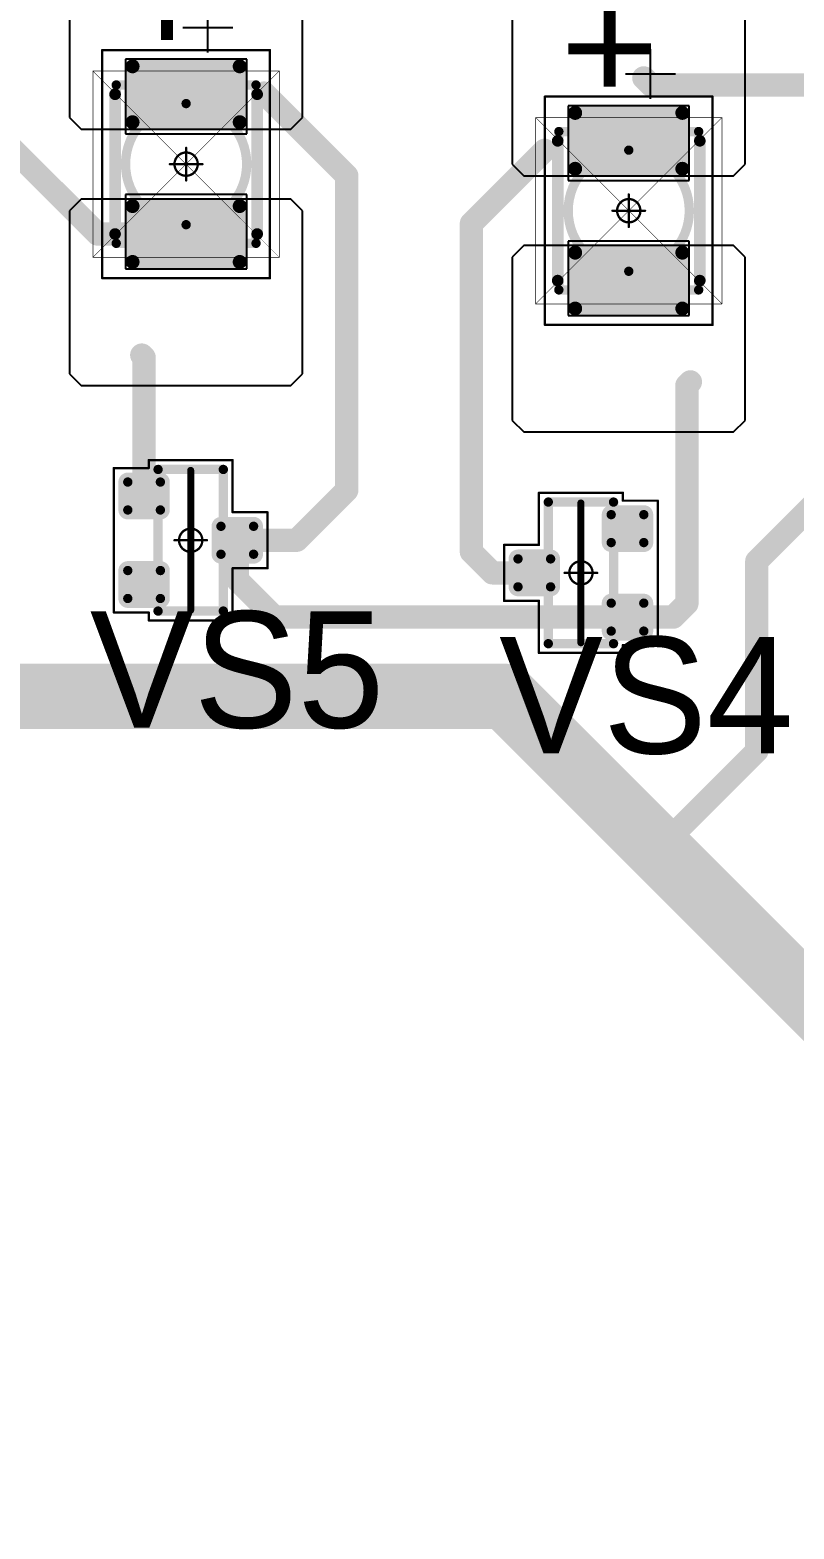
# Model space of a CAD drawing. Header units: millimetres. Extents: x 0 to 273, y 0 to 149.
# Drawn here: x 58.65 to 75.05, y 100.7 to 132.88 of the extents above; entities that cross this region are included whole.
import ezdxf

# ---------------------------------------------------------------- set-up
doc = ezdxf.new("R2010")
doc.units = ezdxf.units.MM
for name, color, linetype in [('Mechanical13', 56, 'Continuous'), ('Mechanical15', 56, 'Continuous'), ('Mechanical2', 216, 'Continuous'), ('TopLayer', 1, 'Continuous'), ('TopOverlay', 2, 'Continuous'), ('TopPaste', 8, 'Continuous'), ('TopSolder', 216, 'Continuous')]:
    doc.layers.add(name, color=color, linetype=linetype)

# ---------------------------------------------------------------- blocks, each defined once
blk = doc.blocks.new('SOT23_65')
at = {"layer": 'Mechanical13', "const_width": 0.2}
for points in [[(-0.7, -1.52), (-0.7, 1.52)], [(-0.7, 1.52), (0.7, 1.52)], [(0.7, -1.52), (0.7, 1.52)], [(-0.7, -1.52), (0.7, -1.52)]]:
    blk.add_lwpolyline(points, dxfattribs=at)
at = {"layer": 'Mechanical13', "const_width": 0.1}
for points in [[(-0.75, 1.52, 1), (-0.65, 1.52, 1)], [(-0.75, 1.52, 1), (-0.65, 1.52, 1)], [(0.65, 1.52, 1), (0.75, 1.52, 1)], [(0.65, 1.52, 1), (0.75, 1.52, 1)], [(-0.75, -1.52, 1), (-0.65, -1.52, 1)], [(-0.75, -1.52, 1), (-0.65, -1.52, 1)], [(0.65, -1.52, 1), (0.75, -1.52, 1)], [(0.65, -1.52, 1), (0.75, -1.52, 1)]]:
    blk.add_lwpolyline(points, format="xyb", close=True, dxfattribs=at)
at = {"layer": 'Mechanical15', "const_width": 0.05}
for points in [[(-0.9, 1.72), (0.9, 1.72)], [(-0.9, 1.55), (-0.9, 1.72)], [(0.9, 0.6), (0.9, 1.72)], [(-1.65, 1.55), (-0.9, 1.55)], [(-1.65, -1.55), (-1.65, 1.55)], [(0, -0.35), (0, 0.35)], [(0.9, 0.6), (1.65, 0.6)], [(1.65, -0.6), (1.65, 0.6)], [(-0.35, 0), (0.35, 0)], [(0.9, -1.72), (0.9, -0.6)], [(0.9, -0.6), (1.65, -0.6)], [(-1.65, -1.55), (-0.9, -1.55)], [(-0.9, -1.72), (-0.9, -1.55)], [(-0.9, -1.72), (0.9, -1.72)]]:
    blk.add_lwpolyline(points, dxfattribs=at)
at = {"layer": 'Mechanical15'}
for points, const_width in [([(-0.913, 1.72, 1), (-0.888, 1.72, 1)], 0.025), ([(-0.913, 1.72, 1), (-0.888, 1.72, 1)], 0.025), ([(0.888, 1.72, 1), (0.913, 1.72, 1)], 0.025), ([(0.888, 1.72, 1), (0.913, 1.72, 1)], 0.025), ([(-1.662, 1.55, 1), (-1.637, 1.55, 1)], 0.025), ([(-1.662, 1.55, 1), (-1.637, 1.55, 1)], 0.025), ([(-0.913, 1.55, 1), (-0.888, 1.55, 1)], 0.025), ([(-0.913, 1.55, 1), (-0.888, 1.55, 1)], 0.025), ([(-0.012, 0.35, 1), (0.012, 0.35, 1)], 0.025), ([(0.888, 0.6, 1), (0.913, 0.6, 1)], 0.025), ([(0.888, 0.6, 1), (0.913, 0.6, 1)], 0.025), ([(1.637, 0.6, 1), (1.662, 0.6, 1)], 0.025), ([(1.637, 0.6, 1), (1.662, 0.6, 1)], 0.025), ([(-0.362, 0, 1), (-0.337, 0, 1)], 0.025), ([(0.25, 0, 1), (-0.25, 0, 1)], 0.05), ([(-0.262, 0, 1), (-0.238, 0, 1)], 0.025), ([(0.238, 0, 1), (0.262, 0, 1)], 0.025), ([(0.337, 0, 1), (0.362, 0, 1)], 0.025), ([(-0.012, -0.35, 1), (0.012, -0.35, 1)], 0.025), ([(0.888, -0.6, 1), (0.913, -0.6, 1)], 0.025), ([(0.888, -0.6, 1), (0.913, -0.6, 1)], 0.025), ([(1.637, -0.6, 1), (1.662, -0.6, 1)], 0.025), ([(1.637, -0.6, 1), (1.662, -0.6, 1)], 0.025), ([(-1.662, -1.55, 1), (-1.637, -1.55, 1)], 0.025), ([(-1.662, -1.55, 1), (-1.637, -1.55, 1)], 0.025), ([(-0.913, -1.55, 1), (-0.888, -1.55, 1)], 0.025), ([(-0.913, -1.55, 1), (-0.888, -1.55, 1)], 0.025), ([(-0.913, -1.72, 1), (-0.888, -1.72, 1)], 0.025), ([(-0.913, -1.72, 1), (-0.888, -1.72, 1)], 0.025), ([(0.888, -1.72, 1), (0.913, -1.72, 1)], 0.025), ([(0.888, -1.72, 1), (0.913, -1.72, 1)], 0.025)]:
    blk.add_lwpolyline(points, format="xyb", close=True, dxfattribs=dict(at, const_width=const_width))
at = {"layer": 'TopLayer', "const_width": 0.1}
for points in [[(-1.4, 1.25, 1), (-1.3, 1.25, 1)], [(-0.7, 1.25, 1), (-0.6, 1.25, 1)], [(-1.4, 0.65, 1), (-1.3, 0.65, 1)], [(-0.7, 0.65, 1), (-0.6, 0.65, 1)], [(0.6, 0.3, 1), (0.7, 0.3, 1)], [(1.3, 0.3, 1), (1.4, 0.3, 1)], [(0.6, -0.3, 1), (0.7, -0.3, 1)], [(1.3, -0.3, 1), (1.4, -0.3, 1)], [(-1.4, -0.65, 1), (-1.3, -0.65, 1)], [(-0.7, -0.65, 1), (-0.6, -0.65, 1)], [(-1.4, -1.25, 1), (-1.3, -1.25, 1)], [(-0.7, -1.25, 1), (-0.6, -1.25, 1)]]:
    blk.add_lwpolyline(points, format="xyb", close=True, dxfattribs=at)
at = {"layer": 'TopLayer'}
for points in [[(-1.35, 1.35), (-1.35, 0.55), (-0.65, 1.35), (-0.65, 0.55)], [(-1.45, 1.25), (-1.45, 0.65), (-0.55, 1.25), (-0.55, 0.65)], [(0.65, 0.4), (0.65, -0.4), (1.35, 0.4), (1.35, -0.4)], [(0.55, 0.3), (0.55, -0.3), (1.45, 0.3), (1.45, -0.3)], [(-1.35, -0.55), (-1.35, -1.35), (-0.65, -0.55), (-0.65, -1.35)], [(-1.45, -0.65), (-1.45, -1.25), (-0.55, -0.65), (-0.55, -1.25)]]:
    blk.add_solid(points, dxfattribs=at)
at = {"layer": 'TopOverlay', "const_width": 0.15}
blk.add_lwpolyline([(0, -1.5), (0, 1.5)], dxfattribs=at)
at = {"layer": 'TopOverlay', "const_width": 0.075}
for points in [[(-0.038, 1.5, 1), (0.038, 1.5, 1)], [(-0.038, -1.5, 1), (0.038, -1.5, 1)]]:
    blk.add_lwpolyline(points, format="xyb", close=True, dxfattribs=at)
at = {"layer": 'TopPaste', "const_width": 0.075}
for points in [[(-1.387, 1.25, 1), (-1.313, 1.25, 1)], [(-0.687, 1.25, 1), (-0.613, 1.25, 1)], [(-1.387, 0.65, 1), (-1.313, 0.65, 1)], [(-0.687, 0.65, 1), (-0.613, 0.65, 1)], [(0.613, 0.3, 1), (0.687, 0.3, 1)], [(1.313, 0.3, 1), (1.387, 0.3, 1)], [(0.613, -0.3, 1), (0.687, -0.3, 1)], [(1.313, -0.3, 1), (1.387, -0.3, 1)], [(-1.387, -0.65, 1), (-1.313, -0.65, 1)], [(-0.687, -0.65, 1), (-0.613, -0.65, 1)], [(-1.387, -1.25, 1), (-1.313, -1.25, 1)], [(-0.687, -1.25, 1), (-0.613, -1.25, 1)]]:
    blk.add_lwpolyline(points, format="xyb", close=True, dxfattribs=at)
at = {"layer": 'TopPaste'}
for points in [[(-1.35, 1.325), (-1.35, 0.575), (-0.65, 1.325), (-0.65, 0.575)], [(-1.425, 1.25), (-1.425, 0.65), (-0.575, 1.25), (-0.575, 0.65)], [(0.65, 0.375), (0.65, -0.375), (1.35, 0.375), (1.35, -0.375)], [(0.575, 0.3), (0.575, -0.3), (1.425, 0.3), (1.425, -0.3)], [(-1.35, -0.575), (-1.35, -1.325), (-0.65, -0.575), (-0.65, -1.325)], [(-1.425, -0.65), (-1.425, -1.25), (-0.575, -0.65), (-0.575, -1.25)]]:
    blk.add_solid(points, dxfattribs=at)
at = {"layer": 'TopSolder', "const_width": 0.202}
for points in [[(-1.451, 1.25, 1), (-1.249, 1.25, 1)], [(-0.751, 1.25, 1), (-0.549, 1.25, 1)], [(-1.451, 0.65, 1), (-1.249, 0.65, 1)], [(-0.751, 0.65, 1), (-0.549, 0.65, 1)], [(0.549, 0.3, 1), (0.751, 0.3, 1)], [(1.249, 0.3, 1), (1.451, 0.3, 1)], [(0.549, -0.3, 1), (0.751, -0.3, 1)], [(1.249, -0.3, 1), (1.451, -0.3, 1)], [(-1.451, -0.65, 1), (-1.249, -0.65, 1)], [(-0.751, -0.65, 1), (-0.549, -0.65, 1)], [(-1.451, -1.25, 1), (-1.249, -1.25, 1)], [(-0.751, -1.25, 1), (-0.549, -1.25, 1)]]:
    blk.add_lwpolyline(points, format="xyb", close=True, dxfattribs=at)
at = {"layer": 'TopSolder'}
for points in [[(-1.35, 1.452), (-1.35, 0.448), (-0.65, 1.452), (-0.65, 0.448)], [(-1.552, 1.25), (-1.552, 0.65), (-0.448, 1.25), (-0.448, 0.65)], [(0.65, 0.502), (0.65, -0.502), (1.35, 0.502), (1.35, -0.502)], [(0.448, 0.3), (0.448, -0.3), (1.552, 0.3), (1.552, -0.3)], [(-1.35, -0.448), (-1.35, -1.452), (-0.65, -0.448), (-0.65, -1.452)], [(-1.552, -0.65), (-1.552, -1.25), (-0.448, -0.65), (-0.448, -1.25)]]:
    blk.add_solid(points, dxfattribs=at)
blk = doc.blocks.new('SOT23_66')
at = {"layer": 'Mechanical13', "const_width": 0.2}
for points in [[(-0.7, 1.52), (-0.7, -1.52)], [(0.7, 1.52), (-0.7, 1.52)], [(0.7, 1.52), (0.7, -1.52)], [(0.7, -1.52), (-0.7, -1.52)]]:
    blk.add_lwpolyline(points, dxfattribs=at)
at = {"layer": 'Mechanical13', "const_width": 0.1}
for points in [[(-0.75, 1.52, 1), (-0.65, 1.52, 1)], [(-0.75, 1.52, 1), (-0.65, 1.52, 1)], [(0.65, 1.52, 1), (0.75, 1.52, 1)], [(0.65, 1.52, 1), (0.75, 1.52, 1)], [(-0.75, -1.52, 1), (-0.65, -1.52, 1)], [(-0.75, -1.52, 1), (-0.65, -1.52, 1)], [(0.65, -1.52, 1), (0.75, -1.52, 1)], [(0.65, -1.52, 1), (0.75, -1.52, 1)]]:
    blk.add_lwpolyline(points, format="xyb", close=True, dxfattribs=at)
at = {"layer": 'Mechanical15', "const_width": 0.05}
for points in [[(0.9, 1.72), (-0.9, 1.72)], [(-0.9, 1.72), (-0.9, 1.55)], [(0.9, 1.72), (0.9, 0.6)], [(-0.9, 1.55), (-1.65, 1.55)], [(-1.65, 1.55), (-1.65, -1.55)], [(0, 0.35), (0, -0.35)], [(1.65, 0.6), (0.9, 0.6)], [(1.65, 0.6), (1.65, -0.6)], [(0.35, 0), (-0.35, 0)], [(0.9, -0.6), (0.9, -1.72)], [(1.65, -0.6), (0.9, -0.6)], [(-0.9, -1.55), (-1.65, -1.55)], [(-0.9, -1.55), (-0.9, -1.72)], [(0.9, -1.72), (-0.9, -1.72)]]:
    blk.add_lwpolyline(points, dxfattribs=at)
at = {"layer": 'Mechanical15'}
for points, const_width in [([(-0.913, 1.72, 1), (-0.888, 1.72, 1)], 0.025), ([(-0.913, 1.72, 1), (-0.888, 1.72, 1)], 0.025), ([(0.888, 1.72, 1), (0.913, 1.72, 1)], 0.025), ([(0.888, 1.72, 1), (0.913, 1.72, 1)], 0.025), ([(-1.662, 1.55, 1), (-1.637, 1.55, 1)], 0.025), ([(-1.662, 1.55, 1), (-1.637, 1.55, 1)], 0.025), ([(-0.913, 1.55, 1), (-0.888, 1.55, 1)], 0.025), ([(-0.913, 1.55, 1), (-0.888, 1.55, 1)], 0.025), ([(-0.012, 0.35, 1), (0.012, 0.35, 1)], 0.025), ([(0.888, 0.6, 1), (0.913, 0.6, 1)], 0.025), ([(0.888, 0.6, 1), (0.913, 0.6, 1)], 0.025), ([(1.637, 0.6, 1), (1.662, 0.6, 1)], 0.025), ([(1.637, 0.6, 1), (1.662, 0.6, 1)], 0.025), ([(-0.362, 0, 1), (-0.337, 0, 1)], 0.025), ([(0.25, 0, 1), (-0.25, 0, 1)], 0.05), ([(-0.262, 0, 1), (-0.238, 0, 1)], 0.025), ([(0.238, 0, 1), (0.262, 0, 1)], 0.025), ([(0.337, 0, 1), (0.362, 0, 1)], 0.025), ([(-0.012, -0.35, 1), (0.012, -0.35, 1)], 0.025), ([(0.888, -0.6, 1), (0.913, -0.6, 1)], 0.025), ([(0.888, -0.6, 1), (0.913, -0.6, 1)], 0.025), ([(1.637, -0.6, 1), (1.662, -0.6, 1)], 0.025), ([(1.637, -0.6, 1), (1.662, -0.6, 1)], 0.025), ([(-1.662, -1.55, 1), (-1.637, -1.55, 1)], 0.025), ([(-1.662, -1.55, 1), (-1.637, -1.55, 1)], 0.025), ([(-0.913, -1.55, 1), (-0.888, -1.55, 1)], 0.025), ([(-0.913, -1.55, 1), (-0.888, -1.55, 1)], 0.025), ([(-0.913, -1.72, 1), (-0.888, -1.72, 1)], 0.025), ([(-0.913, -1.72, 1), (-0.888, -1.72, 1)], 0.025), ([(0.888, -1.72, 1), (0.913, -1.72, 1)], 0.025), ([(0.888, -1.72, 1), (0.913, -1.72, 1)], 0.025)]:
    blk.add_lwpolyline(points, format="xyb", close=True, dxfattribs=dict(at, const_width=const_width))
at = {"layer": 'TopLayer', "const_width": 0.1}
for points in [[(-1.4, 1.25, 1), (-1.3, 1.25, 1)], [(-0.7, 1.25, 1), (-0.6, 1.25, 1)], [(-1.4, 0.65, 1), (-1.3, 0.65, 1)], [(-0.7, 0.65, 1), (-0.6, 0.65, 1)], [(0.6, 0.3, 1), (0.7, 0.3, 1)], [(1.3, 0.3, 1), (1.4, 0.3, 1)], [(0.6, -0.3, 1), (0.7, -0.3, 1)], [(1.3, -0.3, 1), (1.4, -0.3, 1)], [(-1.4, -0.65, 1), (-1.3, -0.65, 1)], [(-0.7, -0.65, 1), (-0.6, -0.65, 1)], [(-1.4, -1.25, 1), (-1.3, -1.25, 1)], [(-0.7, -1.25, 1), (-0.6, -1.25, 1)]]:
    blk.add_lwpolyline(points, format="xyb", close=True, dxfattribs=at)
at = {"layer": 'TopLayer'}
for points in [[(-1.35, 1.35), (-1.35, 0.55), (-0.65, 1.35), (-0.65, 0.55)], [(-1.45, 1.25), (-1.45, 0.65), (-0.55, 1.25), (-0.55, 0.65)], [(0.65, 0.4), (0.65, -0.4), (1.35, 0.4), (1.35, -0.4)], [(0.55, 0.3), (0.55, -0.3), (1.45, 0.3), (1.45, -0.3)], [(-1.35, -0.55), (-1.35, -1.35), (-0.65, -0.55), (-0.65, -1.35)], [(-1.45, -0.65), (-1.45, -1.25), (-0.55, -0.65), (-0.55, -1.25)]]:
    blk.add_solid(points, dxfattribs=at)
at = {"layer": 'TopOverlay', "const_width": 0.15}
blk.add_lwpolyline([(0, 1.5), (0, -1.5)], dxfattribs=at)
at = {"layer": 'TopOverlay', "const_width": 0.075}
for points in [[(-0.038, 1.5, 1), (0.038, 1.5, 1)], [(-0.038, -1.5, 1), (0.038, -1.5, 1)]]:
    blk.add_lwpolyline(points, format="xyb", close=True, dxfattribs=at)
at = {"layer": 'TopPaste', "const_width": 0.075}
for points in [[(-1.387, 1.25, 1), (-1.313, 1.25, 1)], [(-0.687, 1.25, 1), (-0.613, 1.25, 1)], [(-1.387, 0.65, 1), (-1.313, 0.65, 1)], [(-0.687, 0.65, 1), (-0.613, 0.65, 1)], [(0.613, 0.3, 1), (0.687, 0.3, 1)], [(1.313, 0.3, 1), (1.387, 0.3, 1)], [(0.613, -0.3, 1), (0.687, -0.3, 1)], [(1.313, -0.3, 1), (1.387, -0.3, 1)], [(-1.387, -0.65, 1), (-1.313, -0.65, 1)], [(-0.687, -0.65, 1), (-0.613, -0.65, 1)], [(-1.387, -1.25, 1), (-1.313, -1.25, 1)], [(-0.687, -1.25, 1), (-0.613, -1.25, 1)]]:
    blk.add_lwpolyline(points, format="xyb", close=True, dxfattribs=at)
at = {"layer": 'TopPaste'}
for points in [[(-1.35, 1.325), (-1.35, 0.575), (-0.65, 1.325), (-0.65, 0.575)], [(-1.425, 1.25), (-1.425, 0.65), (-0.575, 1.25), (-0.575, 0.65)], [(0.65, 0.375), (0.65, -0.375), (1.35, 0.375), (1.35, -0.375)], [(0.575, 0.3), (0.575, -0.3), (1.425, 0.3), (1.425, -0.3)], [(-1.35, -0.575), (-1.35, -1.325), (-0.65, -0.575), (-0.65, -1.325)], [(-1.425, -0.65), (-1.425, -1.25), (-0.575, -0.65), (-0.575, -1.25)]]:
    blk.add_solid(points, dxfattribs=at)
at = {"layer": 'TopSolder', "const_width": 0.202}
for points in [[(-1.451, 1.25, 1), (-1.249, 1.25, 1)], [(-0.751, 1.25, 1), (-0.549, 1.25, 1)], [(-1.451, 0.65, 1), (-1.249, 0.65, 1)], [(-0.751, 0.65, 1), (-0.549, 0.65, 1)], [(0.549, 0.3, 1), (0.751, 0.3, 1)], [(1.249, 0.3, 1), (1.451, 0.3, 1)], [(0.549, -0.3, 1), (0.751, -0.3, 1)], [(1.249, -0.3, 1), (1.451, -0.3, 1)], [(-1.451, -0.65, 1), (-1.249, -0.65, 1)], [(-0.751, -0.65, 1), (-0.549, -0.65, 1)], [(-1.451, -1.25, 1), (-1.249, -1.25, 1)], [(-0.751, -1.25, 1), (-0.549, -1.25, 1)]]:
    blk.add_lwpolyline(points, format="xyb", close=True, dxfattribs=at)
at = {"layer": 'TopSolder'}
for points in [[(-1.35, 1.452), (-1.35, 0.448), (-0.65, 1.452), (-0.65, 0.448)], [(-1.552, 1.25), (-1.552, 0.65), (-0.448, 1.25), (-0.448, 0.65)], [(0.65, 0.502), (0.65, -0.502), (1.35, 0.502), (1.35, -0.502)], [(0.448, 0.3), (0.448, -0.3), (1.552, 0.3), (1.552, -0.3)], [(-1.35, -0.448), (-1.35, -1.452), (-0.65, -0.448), (-0.65, -1.452)], [(-1.552, -0.65), (-1.552, -1.25), (-0.448, -0.65), (-0.448, -1.25)]]:
    blk.add_solid(points, dxfattribs=at)
blk = doc.blocks.new('T66G_4_150')
at = {"layer": 'Mechanical13'}
for p, q in [((2.936, 0.071), (2.936, -1)), ((2.4, -0.464), (3.471, -0.464))]:
    blk.add_line(p, q, dxfattribs=at)
at = {"layer": 'Mechanical13', "const_width": 0.2}
for points in [[(-1.7, 1.5), (1.7, 1.5)], [(-1.7, 1.5), (-1.7, -1.5)], [(1.7, 1.5), (1.7, -1.5)], [(-1.7, -1.5), (1.7, -1.5)]]:
    blk.add_lwpolyline(points, dxfattribs=at)
at = {"layer": 'Mechanical13'}
for points, const_width in [([(-1.75, 1.5, 1), (-1.65, 1.5, 1)], 0.1), ([(-1.75, 1.5, 1), (-1.65, 1.5, 1)], 0.1), ([(1.3, 0, 1), (-1.3, 0, 1)], 0.2), ([(1.65, 1.5, 1), (1.75, 1.5, 1)], 0.1), ([(1.65, 1.5, 1), (1.75, 1.5, 1)], 0.1), ([(-1.35, 0, 1), (-1.25, 0, 1)], 0.1), ([(1.25, 0, 1), (1.35, 0, 1)], 0.1), ([(-1.75, -1.5, 1), (-1.65, -1.5, 1)], 0.1), ([(-1.75, -1.5, 1), (-1.65, -1.5, 1)], 0.1), ([(1.65, -1.5, 1), (1.75, -1.5, 1)], 0.1), ([(1.65, -1.5, 1), (1.75, -1.5, 1)], 0.1)]:
    blk.add_lwpolyline(points, format="xyb", close=True, dxfattribs=dict(at, const_width=const_width))
at = {"layer": 'Mechanical15', "const_width": 0.05}
for points in [[(-2.45, 1.8), (-2.45, -1.8)], [(-2.45, 1.8), (2.45, 1.8)], [(2.45, 1.8), (2.45, -1.8)], [(0, 0.35), (0, -0.35)], [(-0.35, 0), (0.35, 0)], [(-2.45, -1.8), (2.45, -1.8)]]:
    blk.add_lwpolyline(points, dxfattribs=at)
at = {"layer": 'Mechanical15'}
for points, const_width in [([(-2.462, 1.8, 1), (-2.438, 1.8, 1)], 0.025), ([(-2.462, 1.8, 1), (-2.438, 1.8, 1)], 0.025), ([(2.438, 1.8, 1), (2.462, 1.8, 1)], 0.025), ([(2.438, 1.8, 1), (2.462, 1.8, 1)], 0.025), ([(-0.012, 0.35, 1), (0.012, 0.35, 1)], 0.025), ([(-0.362, 0, 1), (-0.337, 0, 1)], 0.025), ([(0.25, 0, 1), (-0.25, 0, 1)], 0.05), ([(-0.262, 0, 1), (-0.238, 0, 1)], 0.025), ([(0.238, 0, 1), (0.262, 0, 1)], 0.025), ([(0.337, 0, 1), (0.362, 0, 1)], 0.025), ([(-0.012, -0.35, 1), (0.012, -0.35, 1)], 0.025), ([(-2.462, -1.8, 1), (-2.438, -1.8, 1)], 0.025), ([(-2.462, -1.8, 1), (-2.438, -1.8, 1)], 0.025), ([(2.438, -1.8, 1), (2.462, -1.8, 1)], 0.025), ([(2.438, -1.8, 1), (2.462, -1.8, 1)], 0.025)]:
    blk.add_lwpolyline(points, format="xyb", close=True, dxfattribs=dict(at, const_width=const_width))
at = {"layer": 'TopLayer'}
for p, q in [((-4.5, 2.5), (-4.75, 2.25)), ((-1, 2.5), (-4.5, 2.5)), ((-0.75, 2.25), (-1, 2.5)), ((1, 2.5), (0.75, 2.25)), ((4.5, 2.5), (1, 2.5)), ((4.75, 2.25), (4.5, 2.5)), ((-4.75, 2.25), (-4.75, -2.25)), ((-0.75, -2.25), (-0.75, 2.25)), ((0.75, 2.25), (0.75, -2.25)), ((4.75, -2.25), (4.75, 2.25)), ((-4.75, -2.25), (-4.5, -2.5)), ((-1, -2.5), (-0.75, -2.25)), ((0.75, -2.25), (1, -2.5)), ((4.5, -2.5), (4.75, -2.25)), ((-4.5, -2.5), (-1, -2.5)), ((1, -2.5), (4.5, -2.5))]:
    blk.add_line(p, q, dxfattribs=at)
at = {"layer": 'TopLayer', "const_width": 0.15}
for points in [[(-2.175, 1.15, 1), (-2.025, 1.15, 1)], [(-0.975, 1.15, 1), (-0.825, 1.15, 1)], [(0.825, 1.15, 1), (0.975, 1.15, 1)], [(2.025, 1.15, 1), (2.175, 1.15, 1)], [(-2.175, -1.15, 1), (-2.025, -1.15, 1)], [(-0.975, -1.15, 1), (-0.825, -1.15, 1)], [(0.825, -1.15, 1), (0.975, -1.15, 1)], [(2.025, -1.15, 1), (2.175, -1.15, 1)]]:
    blk.add_lwpolyline(points, format="xyb", close=True, dxfattribs=at)
at = {"layer": 'TopLayer'}
for points in [[(-0.9, 1.3), (-2.1, 1.3), (-0.9, -1.3), (-2.1, -1.3)], [(2.1, 1.3), (0.9, 1.3), (2.1, -1.3), (0.9, -1.3)], [(-0.75, 1.15), (-2.25, 1.15), (-0.75, -1.15), (-2.25, -1.15)], [(2.25, 1.15), (0.75, 1.15), (2.25, -1.15), (0.75, -1.15)]]:
    blk.add_solid(points, dxfattribs=at)
at = {"layer": 'TopOverlay', "const_width": 0.25}
for points in [[(-1.5, 1.525), (1.5, 1.525)], [(-1.5, -1.525), (1.5, -1.525)]]:
    blk.add_lwpolyline(points, dxfattribs=at)
at = {"layer": 'TopOverlay', "const_width": 0.125}
for points in [[(-1.562, 1.525, 1), (-1.438, 1.525, 1)], [(1.438, 1.525, 1), (1.562, 1.525, 1)], [(-1.562, -1.525, 1), (-1.438, -1.525, 1)], [(1.438, -1.525, 1), (1.562, -1.525, 1)]]:
    blk.add_lwpolyline(points, format="xyb", close=True, dxfattribs=at)
at = {"layer": 'TopPaste', "const_width": 0.125}
for points in [[(-2.162, 1.15, 1), (-2.037, 1.15, 1)], [(-0.962, 1.15, 1), (-0.838, 1.15, 1)], [(0.838, 1.15, 1), (0.962, 1.15, 1)], [(2.037, 1.15, 1), (2.162, 1.15, 1)], [(-2.162, -1.15, 1), (-2.037, -1.15, 1)], [(-0.962, -1.15, 1), (-0.838, -1.15, 1)], [(0.838, -1.15, 1), (0.962, -1.15, 1)], [(2.037, -1.15, 1), (2.162, -1.15, 1)]]:
    blk.add_lwpolyline(points, format="xyb", close=True, dxfattribs=at)
at = {"layer": 'TopPaste'}
for points in [[(-0.775, 1.15), (-2.225, 1.15), (-0.775, -1.15), (-2.225, -1.15)], [(-0.9, 1.275), (-2.1, 1.275), (-0.9, -1.275), (-2.1, -1.275)], [(2.225, 1.15), (0.775, 1.15), (2.225, -1.15), (0.775, -1.15)], [(2.1, 1.275), (0.9, 1.275), (2.1, -1.275), (0.9, -1.275)]]:
    blk.add_solid(points, dxfattribs=at)
at = {"layer": 'TopSolder'}
for p, q in [((-2.25, 1.3), (-2.25, -1.3)), ((-0.65, 1.3), (-2.25, 1.3)), ((-0.65, -1.3), (-0.65, 1.3)), ((0.65, 1.3), (0.65, -1.3)), ((2.25, 1.3), (0.65, 1.3)), ((2.25, -1.3), (2.25, 1.3)), ((-2.25, -1.3), (-0.65, -1.3)), ((0.65, -1.3), (2.25, -1.3))]:
    blk.add_line(p, q, dxfattribs=at)
at = {"layer": 'TopOverlay'}
blk.add_text('+', height=2.5, dxfattribs=at).set_placement((2.5, -0.8))
blk = doc.blocks.new('T66G_4_151')
at = {"layer": 'Mechanical13'}
for p, q in [((2.936, 0.071), (2.936, -1)), ((2.4, -0.464), (3.471, -0.464))]:
    blk.add_line(p, q, dxfattribs=at)
at = {"layer": 'Mechanical13', "const_width": 0.2}
for points in [[(-1.7, 1.5), (-1.7, -1.5)], [(-1.7, 1.5), (1.7, 1.5)], [(1.7, 1.5), (1.7, -1.5)], [(-1.7, -1.5), (1.7, -1.5)]]:
    blk.add_lwpolyline(points, dxfattribs=at)
at = {"layer": 'Mechanical13'}
for points, const_width in [([(-1.75, 1.5, 1), (-1.65, 1.5, 1)], 0.1), ([(-1.75, 1.5, 1), (-1.65, 1.5, 1)], 0.1), ([(1.3, 0, 1), (-1.3, 0, 1)], 0.2), ([(1.65, 1.5, 1), (1.75, 1.5, 1)], 0.1), ([(1.65, 1.5, 1), (1.75, 1.5, 1)], 0.1), ([(-1.35, 0, 1), (-1.25, 0, 1)], 0.1), ([(1.25, 0, 1), (1.35, 0, 1)], 0.1), ([(-1.75, -1.5, 1), (-1.65, -1.5, 1)], 0.1), ([(-1.75, -1.5, 1), (-1.65, -1.5, 1)], 0.1), ([(1.65, -1.5, 1), (1.75, -1.5, 1)], 0.1), ([(1.65, -1.5, 1), (1.75, -1.5, 1)], 0.1)]:
    blk.add_lwpolyline(points, format="xyb", close=True, dxfattribs=dict(at, const_width=const_width))
at = {"layer": 'Mechanical15', "const_width": 0.05}
for points in [[(-2.45, 1.8), (2.45, 1.8)], [(-2.45, 1.8), (-2.45, -1.8)], [(2.45, 1.8), (2.45, -1.8)], [(0, 0.35), (0, -0.35)], [(-0.35, 0), (0.35, 0)], [(-2.45, -1.8), (2.45, -1.8)]]:
    blk.add_lwpolyline(points, dxfattribs=at)
at = {"layer": 'Mechanical15'}
for points, const_width in [([(-2.462, 1.8, 1), (-2.438, 1.8, 1)], 0.025), ([(-2.462, 1.8, 1), (-2.438, 1.8, 1)], 0.025), ([(2.438, 1.8, 1), (2.462, 1.8, 1)], 0.025), ([(2.438, 1.8, 1), (2.462, 1.8, 1)], 0.025), ([(-0.012, 0.35, 1), (0.012, 0.35, 1)], 0.025), ([(-0.362, 0, 1), (-0.337, 0, 1)], 0.025), ([(0.25, 0, 1), (-0.25, 0, 1)], 0.05), ([(-0.262, 0, 1), (-0.238, 0, 1)], 0.025), ([(0.238, 0, 1), (0.262, 0, 1)], 0.025), ([(0.337, 0, 1), (0.362, 0, 1)], 0.025), ([(-0.012, -0.35, 1), (0.012, -0.35, 1)], 0.025), ([(-2.462, -1.8, 1), (-2.438, -1.8, 1)], 0.025), ([(-2.462, -1.8, 1), (-2.438, -1.8, 1)], 0.025), ([(2.438, -1.8, 1), (2.462, -1.8, 1)], 0.025), ([(2.438, -1.8, 1), (2.462, -1.8, 1)], 0.025)]:
    blk.add_lwpolyline(points, format="xyb", close=True, dxfattribs=dict(at, const_width=const_width))
at = {"layer": 'TopLayer'}
for p, q in [((-4.5, 2.5), (-4.75, 2.25)), ((-1, 2.5), (-4.5, 2.5)), ((-0.75, 2.25), (-1, 2.5)), ((1, 2.5), (0.75, 2.25)), ((4.5, 2.5), (1, 2.5)), ((4.75, 2.25), (4.5, 2.5)), ((-4.75, 2.25), (-4.75, -2.25)), ((-0.75, -2.25), (-0.75, 2.25)), ((0.75, 2.25), (0.75, -2.25)), ((4.75, -2.25), (4.75, 2.25)), ((-4.75, -2.25), (-4.5, -2.5)), ((-1, -2.5), (-0.75, -2.25)), ((0.75, -2.25), (1, -2.5)), ((4.5, -2.5), (4.75, -2.25)), ((-4.5, -2.5), (-1, -2.5)), ((1, -2.5), (4.5, -2.5))]:
    blk.add_line(p, q, dxfattribs=at)
at = {"layer": 'TopLayer', "const_width": 0.15}
for points in [[(-2.175, 1.15, 1), (-2.025, 1.15, 1)], [(-0.975, 1.15, 1), (-0.825, 1.15, 1)], [(0.825, 1.15, 1), (0.975, 1.15, 1)], [(2.025, 1.15, 1), (2.175, 1.15, 1)], [(-2.175, -1.15, 1), (-2.025, -1.15, 1)], [(-0.975, -1.15, 1), (-0.825, -1.15, 1)], [(0.825, -1.15, 1), (0.975, -1.15, 1)], [(2.025, -1.15, 1), (2.175, -1.15, 1)]]:
    blk.add_lwpolyline(points, format="xyb", close=True, dxfattribs=at)
at = {"layer": 'TopLayer'}
for points in [[(-0.9, 1.3), (-2.1, 1.3), (-0.9, -1.3), (-2.1, -1.3)], [(2.1, 1.3), (0.9, 1.3), (2.1, -1.3), (0.9, -1.3)], [(-0.75, 1.15), (-2.25, 1.15), (-0.75, -1.15), (-2.25, -1.15)], [(2.25, 1.15), (0.75, 1.15), (2.25, -1.15), (0.75, -1.15)]]:
    blk.add_solid(points, dxfattribs=at)
at = {"layer": 'TopOverlay', "const_width": 0.25}
for points in [[(-1.5, 1.525), (1.5, 1.525)], [(-1.5, -1.525), (1.5, -1.525)]]:
    blk.add_lwpolyline(points, dxfattribs=at)
at = {"layer": 'TopOverlay', "const_width": 0.125}
for points in [[(-1.562, 1.525, 1), (-1.438, 1.525, 1)], [(1.438, 1.525, 1), (1.562, 1.525, 1)], [(-1.562, -1.525, 1), (-1.438, -1.525, 1)], [(1.438, -1.525, 1), (1.562, -1.525, 1)]]:
    blk.add_lwpolyline(points, format="xyb", close=True, dxfattribs=at)
at = {"layer": 'TopPaste', "const_width": 0.125}
for points in [[(-2.163, 1.15, 1), (-2.038, 1.15, 1)], [(-0.963, 1.15, 1), (-0.838, 1.15, 1)], [(0.838, 1.15, 1), (0.963, 1.15, 1)], [(2.038, 1.15, 1), (2.163, 1.15, 1)], [(-2.163, -1.15, 1), (-2.038, -1.15, 1)], [(-0.963, -1.15, 1), (-0.838, -1.15, 1)], [(0.838, -1.15, 1), (0.963, -1.15, 1)], [(2.038, -1.15, 1), (2.163, -1.15, 1)]]:
    blk.add_lwpolyline(points, format="xyb", close=True, dxfattribs=at)
at = {"layer": 'TopPaste'}
for points in [[(-0.775, 1.15), (-2.225, 1.15), (-0.775, -1.15), (-2.225, -1.15)], [(-0.9, 1.275), (-2.1, 1.275), (-0.9, -1.275), (-2.1, -1.275)], [(2.225, 1.15), (0.775, 1.15), (2.225, -1.15), (0.775, -1.15)], [(2.1, 1.275), (0.9, 1.275), (2.1, -1.275), (0.9, -1.275)]]:
    blk.add_solid(points, dxfattribs=at)
at = {"layer": 'TopSolder'}
for p, q in [((-2.25, 1.3), (-2.25, -1.3)), ((-0.65, 1.3), (-2.25, 1.3)), ((-0.65, -1.3), (-0.65, 1.3)), ((0.65, 1.3), (0.65, -1.3)), ((2.25, 1.3), (0.65, 1.3)), ((2.25, -1.3), (2.25, 1.3)), ((-2.25, -1.3), (-0.65, -1.3)), ((0.65, -1.3), (2.25, -1.3))]:
    blk.add_line(p, q, dxfattribs=at)
at = {"layer": 'TopOverlay'}
blk.add_text('+', height=2.5, dxfattribs=at).set_placement((2.5, -0.8))

msp = doc.modelspace()

# ---------------------------------------------------------------- linework, layer by layer
at = {"layer": 'Mechanical2'}
for points, const_width in [([(60.002, 127.999), (60.002, 131.999)], 0.0127), ([(60.002, 131.999), (64.002, 131.999)], 0.0127), ([(60.002, 131.999), (64.002, 127.999)], 0.01), ([(60.002, 127.999), (64.002, 131.999)], 0.01), ([(64.002, 127.999), (64.002, 131.999)], 0.0127), ([(69.502, 126.999), (69.502, 130.999)], 0.0127), ([(69.502, 130.999), (73.502, 130.999)], 0.0127), ([(69.502, 130.999), (73.502, 126.999)], 0.01), ([(69.502, 126.999), (73.502, 130.999)], 0.01), ([(73.502, 126.999), (73.502, 130.999)], 0.0127), ([(60.002, 127.999), (64.002, 127.999)], 0.0127), ([(69.502, 126.999), (73.502, 126.999)], 0.0127)]:
    msp.add_lwpolyline(points, dxfattribs=dict(at, const_width=const_width))
for points, const_width in [([(59.999, 131.999, 1), (60.005, 131.999, 1)], 0.00635), ([(59.999, 131.999, 1), (60.005, 131.999, 1)], 0.00635), ([(59.999, 131.999, 1), (60.004, 131.999, 1)], 0.005), ([(63.999, 131.999, 1), (64.005, 131.999, 1)], 0.00635), ([(63.999, 131.999, 1), (64.005, 131.999, 1)], 0.00635), ([(63.999, 131.999, 1), (64.004, 131.999, 1)], 0.005), ([(69.499, 130.999, 1), (69.505, 130.999, 1)], 0.00635), ([(69.499, 130.999, 1), (69.505, 130.999, 1)], 0.00635), ([(69.499, 130.999, 1), (69.504, 130.999, 1)], 0.005), ([(73.499, 130.999, 1), (73.505, 130.999, 1)], 0.00635), ([(73.499, 130.999, 1), (73.505, 130.999, 1)], 0.00635), ([(73.499, 130.999, 1), (73.504, 130.999, 1)], 0.005), ([(59.999, 127.999, 1), (60.005, 127.999, 1)], 0.00635), ([(59.999, 127.999, 1), (60.005, 127.999, 1)], 0.00635), ([(59.999, 127.999, 1), (60.004, 127.999, 1)], 0.005), ([(63.999, 127.999, 1), (64.005, 127.999, 1)], 0.00635), ([(63.999, 127.999, 1), (64.005, 127.999, 1)], 0.00635), ([(63.999, 127.999, 1), (64.004, 127.999, 1)], 0.005), ([(69.499, 126.999, 1), (69.505, 126.999, 1)], 0.00635), ([(69.499, 126.999, 1), (69.505, 126.999, 1)], 0.00635), ([(69.499, 126.999, 1), (69.504, 126.999, 1)], 0.005), ([(73.499, 126.999, 1), (73.505, 126.999, 1)], 0.00635), ([(73.499, 126.999, 1), (73.505, 126.999, 1)], 0.00635), ([(73.499, 126.999, 1), (73.504, 126.999, 1)], 0.005)]:
    msp.add_lwpolyline(points, format="xyb", close=True, dxfattribs=dict(at, const_width=const_width))
at = {"layer": 'TopLayer'}
for points, const_width in [([(71.825, 131.85), (71.975, 131.7)], 0.5), ([(71.975, 131.7), (77.025, 131.7)], 0.5), ([(63.675, 131.525), (65.45, 129.75)], 0.5), ([(57.55, 131.05), (60.101, 128.499)], 0.5), ([(68.125, 128.725), (69.696, 130.296)], 0.5), ([(65.45, 123), (65.45, 129.75)], 0.5), ([(60.101, 128.499), (62.002, 128.499)], 0.5), ([(68.125, 121.675), (68.125, 128.725)], 0.5), ([(61.05, 125.9), (61.1, 125.85)], 0.5), ([(61.1, 122.875), (61.1, 125.85)], 0.5), ([(72.75, 125.25), (72.825, 125.325)], 0.5), ([(72.75, 120.568), (72.75, 125.25)], 0.5), ([(64.375, 121.925), (65.45, 123)], 0.5), ([(74.25, 121.475), (75.649, 122.874)], 0.5), ([(63.1, 121.925), (64.375, 121.925)], 0.5), ([(63.1, 121.925), (63.101, 121.924)], 0.5), ([(63.101, 121.074), (63.101, 121.924)], 0.5), ([(68.125, 121.675), (68.575, 121.225)], 0.5), ([(74.25, 117.4), (74.25, 121.475)], 0.5), ([(63.101, 121.074), (63.9, 120.275)], 0.5), ([(68.575, 121.225), (69.475, 121.225)], 0.5), ([(72.457, 120.275), (72.75, 120.568)], 0.5), ([(63.9, 120.275), (71.475, 120.275)], 0.5), ([(71.475, 120.275), (72.457, 120.275)], 0.5), ([(50.125, 118.575), (68.85, 118.575)], 1.4), ([(68.85, 118.575), (71.837, 115.588)], 1.4), ([(72.438, 115.588), (74.25, 117.4)], 0.5), ([(71.837, 115.588), (86.025, 101.4)], 1.4), ([(71.837, 115.588), (72.438, 115.588)], 0.5)]:
    msp.add_lwpolyline(points, dxfattribs=dict(at, const_width=const_width))
for points, const_width in [([(71.7, 131.85, 1), (71.95, 131.85, 1)], 0.25), ([(71.85, 131.7, 1), (72.1, 131.7, 1)], 0.25), ([(71.85, 131.7, 1), (72.1, 131.7, 1)], 0.25), ([(63.55, 131.525, 1), (63.8, 131.525, 1)], 0.25), ([(69.571, 130.296, 1), (69.821, 130.296, 1)], 0.25), ([(65.325, 129.75, 1), (65.575, 129.75, 1)], 0.25), ([(65.325, 129.75, 1), (65.575, 129.75, 1)], 0.25), ([(59.976, 128.499, 1), (60.226, 128.499, 1)], 0.25), ([(59.976, 128.499, 1), (60.226, 128.499, 1)], 0.25), ([(61.877, 128.499, 1), (62.127, 128.499, 1)], 0.25), ([(68, 128.725, 1), (68.25, 128.725, 1)], 0.25), ([(68, 128.725, 1), (68.25, 128.725, 1)], 0.25), ([(60.925, 125.9, 1), (61.175, 125.9, 1)], 0.25), ([(60.975, 125.85, 1), (61.225, 125.85, 1)], 0.25), ([(60.975, 125.85, 1), (61.225, 125.85, 1)], 0.25), ([(72.625, 125.25, 1), (72.875, 125.25, 1)], 0.25), ([(72.625, 125.25, 1), (72.875, 125.25, 1)], 0.25), ([(72.7, 125.325, 1), (72.95, 125.325, 1)], 0.25), ([(65.325, 123, 1), (65.575, 123, 1)], 0.25), ([(65.325, 123, 1), (65.575, 123, 1)], 0.25), ([(60.975, 122.875, 1), (61.225, 122.875, 1)], 0.25), ([(62.975, 121.925, 1), (63.225, 121.925, 1)], 0.25), ([(62.975, 121.925, 1), (63.225, 121.925, 1)], 0.25), ([(62.976, 121.924, 1), (63.226, 121.924, 1)], 0.25), ([(62.976, 121.924, 1), (63.226, 121.924, 1)], 0.25), ([(64.25, 121.925, 1), (64.5, 121.925, 1)], 0.25), ([(64.25, 121.925, 1), (64.5, 121.925, 1)], 0.25), ([(68, 121.675, 1), (68.25, 121.675, 1)], 0.25), ([(68, 121.675, 1), (68.25, 121.675, 1)], 0.25), ([(74.125, 121.475, 1), (74.375, 121.475, 1)], 0.25), ([(74.125, 121.475, 1), (74.375, 121.475, 1)], 0.25), ([(62.976, 121.074, 1), (63.226, 121.074, 1)], 0.25), ([(62.976, 121.074, 1), (63.226, 121.074, 1)], 0.25), ([(68.45, 121.225, 1), (68.7, 121.225, 1)], 0.25), ([(68.45, 121.225, 1), (68.7, 121.225, 1)], 0.25), ([(69.35, 121.225, 1), (69.6, 121.225, 1)], 0.25), ([(72.625, 120.568, 1), (72.875, 120.568, 1)], 0.25), ([(72.625, 120.568, 1), (72.875, 120.568, 1)], 0.25), ([(63.775, 120.275, 1), (64.025, 120.275, 1)], 0.25), ([(63.775, 120.275, 1), (64.025, 120.275, 1)], 0.25), ([(71.35, 120.275, 1), (71.6, 120.275, 1)], 0.25), ([(71.35, 120.275, 1), (71.6, 120.275, 1)], 0.25), ([(72.332, 120.275, 1), (72.582, 120.275, 1)], 0.25), ([(72.332, 120.275, 1), (72.582, 120.275, 1)], 0.25), ([(68.5, 118.575, 1), (69.2, 118.575, 1)], 0.7), ([(68.5, 118.575, 1), (69.2, 118.575, 1)], 0.7), ([(74.125, 117.4, 1), (74.375, 117.4, 1)], 0.25), ([(74.125, 117.4, 1), (74.375, 117.4, 1)], 0.25), ([(71.487, 115.588, 1), (72.187, 115.588, 1)], 0.7), ([(71.487, 115.588, 1), (72.187, 115.588, 1)], 0.7), ([(71.713, 115.588, 1), (71.962, 115.588, 1)], 0.25), ([(72.313, 115.588, 1), (72.562, 115.588, 1)], 0.25), ([(72.313, 115.588, 1), (72.562, 115.588, 1)], 0.25)]:
    msp.add_lwpolyline(points, format="xyb", close=True, dxfattribs=dict(at, const_width=const_width))

# ---------------------------------------------------------------- block references
for name, p, rotation in [('T66G_4_150', (62.002, 129.999), 90), ('T66G_4_151', (71.502, 128.999), 90), ('SOT23_65', (62.1, 121.925), 360), ('SOT23_66', (70.475, 121.225), 180)]:
    msp.add_blockref(name, p, dxfattribs=dict(rotation=rotation))

# ---------------------------------------------------------------- texts
at = {"layer": 'TopOverlay'}
for s, p in [('VS5', (59.936, 117.899)), ('VS4', (68.72, 117.349))]:
    msp.add_text(s, height=2.5, dxfattribs=at).set_placement(p)

doc.saveas('drawing.dxf')
